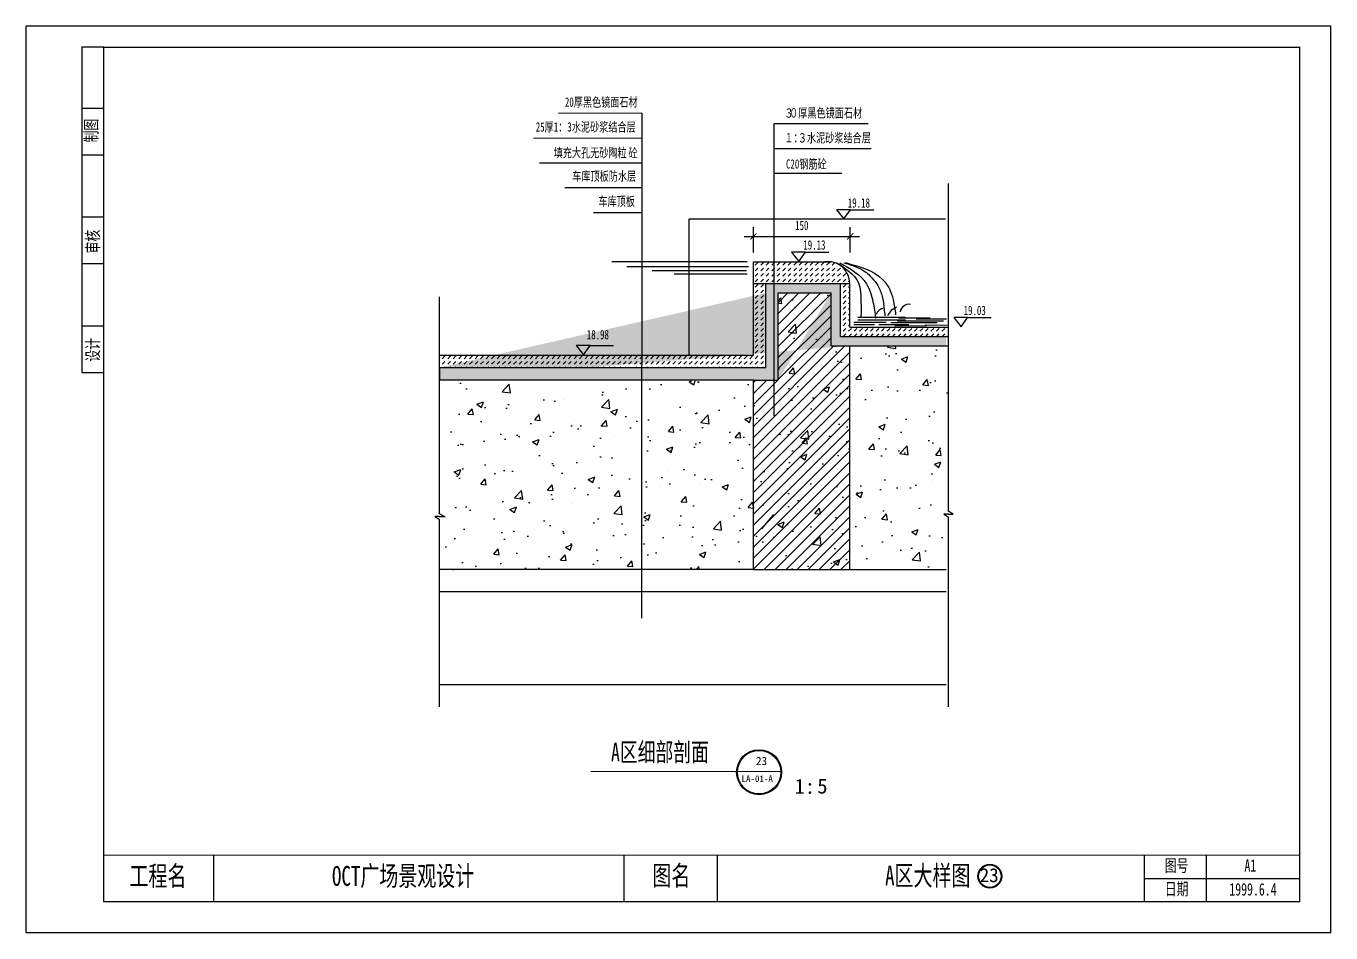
# Model space of a CAD drawing. Extents: x -1852 to 2348, y -1632 to 4031.
# Drawn here: x -1852 to 2348, y -1632 to 1286 of the extents above; entities that cross this region are included whole.
import ezdxf

# ---------------------------------------------------------------- set-up
doc = ezdxf.new("R2010")
doc.units = 0
doc.header["$MEASUREMENT"] = 0
doc.layers.get('0').update_dxf_attribs({"linetype": 'CONTINUOUS'})
doc.layers.get('DEFPOINTS').update_dxf_attribs({"linetype": 'CONTINUOUS'})
for name, color, linetype in [('LEVEL', 2, 'CONTINUOUS'), ('STAIR', 140, 'CONTINUOUS'), ('TEXT', 41, 'CONTINUOUS'), ('TK', 1, 'CONTINUOUS')]:
    doc.layers.add(name, color=color, linetype=linetype)
doc.styles.add('HZ', font='simplex.shx', dxfattribs={"width": 0.7, "bigfont": 'hztxt.shx'})
doc.styles.get("Standard").update_dxf_attribs({"font": 'simsun.ttf'})
doc.styles.add('STYLE1', font='simsun.ttf', dxfattribs={"width": 0.7})
doc.styles.add('XREF1$0$STYLE3', font='simsun.ttf', dxfattribs={"width": 0.7})
doc.dimstyles.new('STANDARD-1', dxfattribs={"dimscale": 0, "dimtxt": 450, "dimasz": 300, "dimexe": 300, "dimexo": 300, "dimgap": 200, "dimtad": 1, "dimdec": 0, "dimzin": 0, "dimtxsty": 'HZ', "dimcen": 300, "dimdle": 300, "dimclrd": 40, "dimclre": 40, "dimclrt": 41, "dimazin": 3, "dimtfac": 1, "dimtdec": 0, "dimtofl": 0, "dimtmove": 0, "dimatfit": 3, "dimtvp": 1.5, "dimtolj": 1, "dimtzin": 0})
pattern_1 = [(37.5, (0, 322.103), (-1.2599, 38.5365), [0, -30.4, 0, -34, 0, -32.5]), (7.5, (0, 322.103), (35.3955, 56.443), [0, -16.4, 0, -27.4, 0, -10.5]), (327.5, (-24.6, 322.103), (62.2828, 0.1132), [0, -10, 0, -36, 0, -47]), (317.5, (-24.6, 322.103), (60.1225, 17.5535), [0, -5, 0, -23.6, 0, -27])]

# ---------------------------------------------------------------- blocks, each defined once
blk = doc.blocks.new('_ARCHTICK')
at = {"color": 0, "linetype": 'BYBLOCK', "const_width": 0.15}
blk.add_lwpolyline([(-0.5, -0.5), (0.5, 0.5)], dxfattribs=at)
blk = doc.blocks.new('*D64')
at = {"color": 40, "linetype": 'BYBLOCK'}
for p, q in [((489.1, 557.4), (489.1, 639.5)), ((800.6, 557.4), (800.6, 639.5)), ((459.1, 609.5), (830.6, 609.5))]:
    blk.add_line(p, q, dxfattribs=at)
at = {"layer": 'DEFPOINTS', "color": 0, "linetype": 'BYBLOCK'}
for p in [(800.6, 609.5), (489.1, 527.4), (800.6, 527.4)]:
    blk.add_point(p, dxfattribs=at)
at = {"color": 40, "linetype": 'BYBLOCK', "xscale": 20, "yscale": 20, "zscale": 20, "rotation": 180}
blk.add_blockref('_ARCHTICK', (489.1, 609.5), dxfattribs=at)
at = {"color": 40, "linetype": 'BYBLOCK', "xscale": 20, "yscale": 20, "zscale": 20}
blk.add_blockref('_ARCHTICK', (800.6, 609.5), dxfattribs=at)
at = {"color": 41, "linetype": 'BYBLOCK', "insert": (644.8, 644.5), "char_height": 30, "attachment_point": 5, "style": 'XREF1$0$STYLE3'}
blk.add_mtext('\\A1;150', dxfattribs=at)

msp = doc.modelspace()

# ---------------------------------------------------------------- hatches: boundary and pattern name
at = {"layer": 'STAIR'}
h = msp.add_hatch(dxfattribs=at)
h.set_pattern_fill('AR-CONC', color=256, scale=30, style=0)
h.paths.add_polyline_path([(-522, 147.4), (568.8, 144.4), (568.8, 428.7), (731.9, 428.7), (740.8, 257), (1114.3, 257), (1114.3, -462.8), (-522, -462.8)])
at = {"layer": 'STAIR', "linetype": 'CONTINUOUS'}
h = msp.add_hatch(dxfattribs=at)
h.set_pattern_fill('AR-SAND', color=256, scale=20, style=0)
h.set_pattern_definition(pattern_1)
edge = h.paths.add_edge_path()
edge.add_line((1109.1, 257.4), (1109.1, 287.4))
edge.add_line((798.9, 257.4), (1109.1, 257.4))
edge.add_line((769.1, 287.4), (1109.1, 287.4))
edge.add_line((739.1, 257.4), (799.1, 257.4))
edge.add_line((739.1, 257.4), (739.1, 427.4))
edge.add_line((769.1, 287.4), (769.1, 427.4))
edge.add_line((769.1, 427.4), (769.1, 457.4))
edge.add_line((529.1, 457.4), (769.1, 457.4))
edge.add_line((569.1, 427.4), (739.1, 427.4))
edge.add_line((569.1, 147.4), (569.1, 427.4))
edge.add_line((529.1, 427.4), (529.1, 457.4))
edge.add_line((529.1, 187.4), (529.1, 427.4))
edge.add_line((-520.9, 187.4), (529.1, 187.4))
edge.add_line((489.1, 147.4), (-520.9, 147.4))
edge.add_line((489.1, 147.4), (569.1, 147.4))
edge.add_line((-520.9, 187.4), (-520.9, 147.4))
h = msp.add_hatch(dxfattribs=at)
h.set_pattern_fill('AR-SAND', color=256, scale=20, style=0)
h.set_pattern_definition(pattern_1)
edge = h.paths.add_edge_path()
edge.add_line((-520.9, 187.4), (-520.9, 147.4))
edge.add_line((489.1, 147.4), (-520.9, 147.4))
edge.add_line((-520.9, 187.4), (529.1, 187.4))
edge.add_line((489.1, 147.4), (569.1, 147.4))
edge.add_line((569.1, 147.4), (569.1, 427.4))
edge.add_line((529.1, 187.4), (529.1, 427.4))
edge.add_line((529.1, 427.4), (529.1, 457.4))
edge.add_line((529.1, 457.4), (769.1, 457.4))
edge.add_line((569.1, 427.4), (739.1, 427.4))
edge.add_line((739.1, 257.4), (739.1, 427.4))
edge.add_line((769.1, 287.4), (769.1, 427.4))
edge.add_line((769.1, 427.4), (769.1, 457.4))
edge.add_line((769.1, 287.4), (1109.1, 287.4))
edge.add_line((798.9, 257.4), (1109.1, 257.4))
edge.add_line((739.1, 257.4), (799.1, 257.4))
edge.add_line((1109.1, 257.4), (1109.1, 287.4))
h = msp.add_hatch(dxfattribs=at)
h.set_pattern_fill('ANSI31', color=256, scale=200, style=0)
h.set_pattern_definition([(45, (0, 322.103), (-17.67767, 17.67767), [])])
h.paths.add_polyline_path([(489.1, -462.6), (489.1, 147.4), (569.1, 147.4), (569.1, 427.4), (739.1, 427.4), (739.1, 257.4), (799.1, 257.4), (799.1, -462.6)])
at = {"layer": 'TEXT', "linetype": 'CONTINUOUS'}
h = msp.add_hatch(color=256, dxfattribs=at)
edge = h.paths.add_edge_path()
edge.add_arc((507.4, -1114.6), 72.5, 0, 360)
edge = h.paths.add_edge_path(flags=16)
edge.add_arc((507.4, -1114.6), 70, 0, 360)
at = {"layer": 'TK', "linetype": 'CONTINUOUS'}
h = msp.add_hatch(color=256, dxfattribs=at)
edge = h.paths.add_edge_path(flags=16)
edge.add_arc((1250.1, -1449.1), 36.2, 0, 360)
edge = h.paths.add_edge_path()
edge.add_arc((1250.1, -1449.1), 38.6, 0, 360)

# ---------------------------------------------------------------- linework, layer by layer
at = {"color": 40, "linetype": 'BYBLOCK'}
for p, q in [((555.5, 31.9), (555.5, 972.8)), ((555.5, 972.8), (858.1, 972.8)), ((555.5, 892.8), (867.6, 892.4)), ((555.5, 812.8), (774, 813.2)), ((801.3, 695.4), (876.6, 695.4)), ((656.6, 558.7), (732, 558.7)), ((1178.7, 348.2), (1254, 348.2)), ((-36.3, 258.6), (39.1, 258.6))]:
    msp.add_line(p, q, dxfattribs=at)
for points in [[(801.3, 695.4), (756.5, 695.4), (780, 665.7)], [(656.6, 558.7), (611.8, 558.7), (635.4, 528.9)], [(1178.7, 348.2), (1133.9, 348.2), (1157.4, 318.4)], [(-36.3, 258.6), (-81.1, 258.6), (-57.6, 228.9)]]:
    msp.add_lwpolyline(points, close=True, dxfattribs=at)
at = {"layer": 'LEVEL'}
for p, q in [((489.1, 527.4), (738.6, 527.4)), ((489.1, 227.4), (489.1, 527.4)), ((489.1, 457.4), (799.1, 457.4)), ((529.1, 427.4), (529.1, 457.4)), ((529.1, 187.4), (529.1, 427.4)), ((569.1, 427.4), (739.1, 427.4)), ((569.1, 147.4), (569.1, 427.4)), ((739.1, 257.4), (739.1, 427.4)), ((769.1, 427.4), (769.1, 457.4)), ((769.1, 287.4), (769.1, 427.4)), ((799.1, 317.4), (799.1, 458.3)), ((799.1, 317.4), (1116.3, 317.4)), ((739.1, 257.4), (799.1, 257.4)), ((769.1, 287.4), (1116.3, 287.4)), ((798.9, 257.4), (1116.3, 257.4)), ((799.1, -462.6), (799.1, 257.4)), ((-520.9, 227.4), (489.1, 227.4)), ((-520.9, 187.4), (529.1, 187.4)), ((489.1, 147.4), (-520.9, 147.4)), ((489.1, 147.4), (569.1, 147.4)), ((489.1, -462.6), (-520.9, -462.6)), ((-520.9, -532.6), (1109.1, -532.6)), ((-520.9, -832.6), (1109.1, -832.6))]:
    msp.add_line(p, q, dxfattribs=at)
msp.add_arc((728.8, 457.9), 70.3, 359.6593, 99.0648, dxfattribs=at)
at = {"layer": 'STAIR', "linetype": 'CONTINUOUS'}
for p, q in [((1116.3, 780.2), (1116.3, -275.1)), ((469.5, 528), (33.1, 528)), ((473, 511.8), (81.4, 511.8)), ((495, 516.6), (503.8, 525.4)), ((495, 498.9), (503.8, 507.7)), ((512.7, 516.6), (521.5, 525.4)), ((512.7, 498.9), (521.5, 507.7)), ((530.3, 516.6), (539.2, 525.4)), ((530.3, 498.9), (539.2, 507.7)), ((548, 516.6), (556.8, 525.4)), ((548, 498.9), (556.8, 507.7)), ((565.7, 516.6), (574.5, 525.4)), ((565.7, 498.9), (574.5, 507.7)), ((583.4, 516.6), (592.2, 525.4)), ((583.4, 498.9), (592.2, 507.7)), ((601, 516.6), (609.9, 525.4)), ((601, 498.9), (609.9, 507.7)), ((618.7, 516.6), (627.6, 525.4)), ((618.7, 498.9), (627.6, 507.7)), ((636.4, 516.6), (645.2, 525.4)), ((636.4, 498.9), (645.2, 507.7)), ((654.1, 516.6), (662.9, 525.4)), ((654.1, 498.9), (662.9, 507.7)), ((671.8, 516.6), (680.6, 525.4)), ((671.8, 498.9), (680.6, 507.7)), ((689.4, 516.6), (698.3, 525.4)), ((689.4, 498.9), (698.3, 507.7)), ((707.1, 516.6), (715.9, 525.4)), ((707.1, 498.9), (715.9, 507.7)), ((724.8, 516.6), (733.6, 525.4)), ((724.8, 498.9), (733.6, 507.7)), ((742.5, 516.6), (751.3, 525.4)), ((742.5, 498.9), (751.3, 507.7)), ((760.1, 498.9), (769, 507.7)), ((466.7, 499.2), (163.2, 499.2)), ((468.6, 488.2), (233.9, 488.2)), ((495, 481.2), (503.8, 490)), ((495, 463.5), (503.8, 472.4)), ((512.7, 481.2), (521.5, 490)), ((512.7, 463.5), (521.5, 472.4)), ((530.3, 481.2), (539.2, 490)), ((530.3, 463.5), (539.2, 472.4)), ((548, 481.2), (556.8, 490)), ((548, 463.5), (556.8, 472.4)), ((565.7, 481.2), (574.5, 490)), ((565.7, 463.5), (574.5, 472.4)), ((583.4, 481.2), (592.2, 490)), ((583.4, 463.5), (592.2, 472.4)), ((601, 481.2), (609.9, 490)), ((601, 463.5), (609.9, 472.4)), ((618.7, 481.2), (627.6, 490)), ((618.7, 463.5), (627.6, 472.4)), ((636.4, 481.2), (645.2, 490)), ((636.4, 463.5), (645.2, 472.4)), ((654.1, 481.2), (662.9, 490)), ((654.1, 463.5), (662.9, 472.4)), ((671.8, 481.2), (680.6, 490)), ((671.8, 463.5), (680.6, 472.4)), ((689.4, 481.2), (698.3, 490)), ((689.4, 463.5), (698.3, 472.4)), ((707.1, 481.2), (715.9, 490)), ((707.1, 463.5), (715.9, 472.4)), ((724.8, 481.2), (733.6, 490)), ((724.8, 463.5), (733.6, 472.4)), ((742.5, 481.2), (751.3, 490)), ((742.5, 463.5), (751.3, 472.4)), ((760.1, 481.2), (769, 490)), ((760.1, 463.5), (769, 472.4)), ((777.8, 481.2), (786.7, 490)), ((777.8, 463.5), (786.7, 472.4)), ((795.5, 463.5), (799.1, 467.1)), ((495, 445.8), (503.8, 454.7)), ((495, 428.2), (503.8, 437)), ((512.7, 445.8), (521.5, 454.7)), ((512.7, 428.2), (521.5, 437)), ((622.7, 420.7), (622.7, 420.7)), ((777.8, 445.8), (786.7, 454.7)), ((777.8, 428.2), (786.7, 437)), ((795.5, 445.8), (799.1, 449.4)), ((795.5, 428.2), (799.1, 431.8)), ((-522.6, 415.2), (-522.6, -282.6)), ((495, 410.5), (503.8, 419.3)), ((495, 392.8), (503.8, 401.7)), ((495, 375.1), (503.8, 384)), ((512.7, 410.5), (521.5, 419.3)), ((512.7, 392.8), (521.5, 401.7)), ((512.7, 375.1), (521.5, 384)), ((777.8, 410.5), (786.7, 419.3)), ((777.8, 392.8), (786.7, 401.7)), ((777.8, 375.1), (786.7, 384)), ((795.5, 410.5), (799.1, 414.1)), ((795.5, 392.8), (799.1, 396.4)), ((795.5, 375.1), (799.1, 378.7)), ((495, 357.5), (503.8, 366.3)), ((495, 339.8), (503.8, 348.6)), ((512.7, 357.5), (521.5, 366.3)), ((512.7, 339.8), (521.5, 348.6)), ((625.5, 355.6), (625.5, 355.6)), ((777.8, 357.5), (786.7, 366.3)), ((777.8, 339.8), (786.7, 348.6)), ((795.5, 357.5), (799.1, 361)), ((795.5, 339.8), (799.1, 343.4)), ((825.4, 349.2), (979.1, 349.2)), ((825.4, 341.5), (979.1, 341.5)), ((951.3, 337.6), (1100.9, 337.6)), ((956.1, 347.5), (1058, 347.7)), ((1012.9, 344.7), (1110.2, 344.1)), ((495, 322.1), (503.8, 330.9)), ((495, 304.4), (503.8, 313.3)), ((495, 286.7), (503.8, 295.6)), ((512.7, 322.1), (521.5, 330.9)), ((512.7, 304.4), (521.5, 313.3)), ((512.7, 286.7), (521.5, 295.6)), ((777.8, 322.1), (786.7, 330.9)), ((777.8, 304.4), (786.7, 313.3)), ((778.5, 287.4), (786.7, 295.6)), ((795.5, 322.1), (799.1, 325.7)), ((795.5, 304.4), (804.3, 313.3)), ((796.2, 287.4), (804.3, 295.6)), ((811.8, 333.5), (915.9, 333.2)), ((811.8, 325.8), (879.2, 325.8)), ((813.2, 304.4), (822, 313.3)), ((813.9, 287.4), (822, 295.6)), ((830.9, 304.4), (839.7, 313.3)), ((831.5, 287.4), (839.7, 295.6)), ((848.5, 304.4), (857.4, 313.3)), ((849.2, 287.4), (857.4, 295.6)), ((866.2, 304.4), (875, 313.3)), ((866.9, 287.4), (875, 295.6)), ((883.9, 304.4), (892.7, 313.3)), ((884.6, 287.4), (892.7, 295.6)), ((892.9, 325.8), (989.6, 325.8)), ((901.6, 304.4), (910.4, 313.3)), ((902.2, 287.4), (910.4, 295.6)), ((919.2, 304.4), (928.1, 313.3)), ((919.9, 287.4), (928.1, 295.6)), ((931.4, 332.4), (1081, 332.4)), ((936.9, 304.4), (945.8, 313.3)), ((937.6, 287.4), (945.8, 295.6)), ((944.8, 322), (1046.7, 322.3)), ((954.6, 304.4), (963.4, 313.3)), ((955.3, 287.4), (963.4, 295.6)), ((972.3, 304.4), (981.1, 313.3)), ((973, 287.4), (981.1, 295.6)), ((989.9, 304.4), (998.8, 313.3)), ((990.6, 287.4), (998.8, 295.6)), ((1007.6, 304.4), (1016.5, 313.3)), ((1008.3, 287.4), (1016.5, 295.6)), ((1025.3, 304.4), (1034.1, 313.3)), ((1026, 287.4), (1034.1, 295.6)), ((1041.7, 324.5), (1112.3, 324)), ((1043, 304.4), (1051.8, 313.3)), ((1043.7, 287.4), (1051.8, 295.6)), ((1060.7, 304.4), (1069.5, 313.3)), ((1061.3, 287.4), (1069.5, 295.6)), ((1078.3, 304.4), (1087.2, 313.3)), ((1079, 287.4), (1087.2, 295.6)), ((1096, 304.4), (1104.9, 313.3)), ((1096.7, 287.4), (1104.9, 295.6)), ((495, 269.1), (503.8, 277.9)), ((495, 251.4), (503.8, 260.2)), ((512.7, 269.1), (521.5, 277.9)), ((512.7, 251.4), (521.5, 260.2)), ((-512.7, 216), (-503.8, 224.9)), ((-495, 216), (-486.1, 224.9)), ((-477.3, 216), (-468.5, 224.9)), ((-459.6, 216), (-450.8, 224.9)), ((-441.9, 216), (-433.1, 224.9)), ((-424.3, 216), (-415.4, 224.9)), ((-406.6, 216), (-397.7, 224.9)), ((-388.9, 216), (-380.1, 224.9)), ((-371.2, 216), (-362.4, 224.9)), ((-353.6, 216), (-344.7, 224.9)), ((-335.9, 216), (-327, 224.9)), ((-318.2, 216), (-309.4, 224.9)), ((-300.5, 216), (-291.7, 224.9)), ((-282.8, 216), (-274, 224.9)), ((-265.2, 216), (-256.3, 224.9)), ((-247.5, 216), (-238.6, 224.9)), ((-229.8, 216), (-221, 224.9)), ((-212.1, 216), (-203.3, 224.9)), ((-194.5, 216), (-185.6, 224.9)), ((-176.8, 216), (-167.9, 224.9)), ((-159.1, 216), (-150.3, 224.9)), ((-141.4, 216), (-132.6, 224.9)), ((-123.7, 216), (-114.9, 224.9)), ((-106.1, 216), (-97.2, 224.9)), ((-88.4, 216), (-79.5, 224.9)), ((-70.7, 216), (-61.9, 224.9)), ((-53, 216), (-44.2, 224.9)), ((-35.4, 216), (-26.5, 224.9)), ((-17.7, 216), (-8.8, 224.9)), ((0, 216), (8.8, 224.9)), ((17.7, 216), (26.5, 224.9)), ((35.4, 216), (44.2, 224.9)), ((53, 216), (61.9, 224.9)), ((70.7, 216), (79.5, 224.9)), ((88.4, 216), (97.2, 224.9)), ((106.1, 216), (114.9, 224.9)), ((123.7, 216), (132.6, 224.9)), ((141.4, 216), (150.3, 224.9)), ((159.1, 216), (167.9, 224.9)), ((176.8, 216), (185.6, 224.9)), ((194.5, 216), (203.3, 224.9)), ((212.1, 216), (221, 224.9)), ((229.8, 216), (238.6, 224.9)), ((247.5, 216), (256.3, 224.9)), ((265.2, 216), (274, 224.9)), ((282.8, 216), (291.7, 224.9)), ((300.5, 216), (309.4, 224.9)), ((318.2, 216), (327, 224.9)), ((335.9, 216), (344.7, 224.9)), ((353.6, 216), (362.4, 224.9)), ((371.2, 216), (380.1, 224.9)), ((388.9, 216), (397.7, 224.9)), ((406.6, 216), (415.4, 224.9)), ((424.3, 216), (433.1, 224.9)), ((441.9, 216), (450.8, 224.9)), ((459.6, 216), (468.5, 224.9)), ((477.3, 216), (486.1, 224.9)), ((495, 233.7), (503.8, 242.6)), ((495, 216), (503.8, 224.9)), ((512.7, 233.7), (521.5, 242.6)), ((512.7, 216), (521.5, 224.9)), ((-512.7, 198.4), (-503.8, 207.2)), ((-505.9, 187.4), (-503.8, 189.5)), ((-495, 198.4), (-486.1, 207.2)), ((-488.2, 187.4), (-486.1, 189.5)), ((-477.3, 198.4), (-468.5, 207.2)), ((-470.5, 187.4), (-468.5, 189.5)), ((-459.6, 198.4), (-450.8, 207.2)), ((-452.9, 187.4), (-450.8, 189.5)), ((-441.9, 198.4), (-433.1, 207.2)), ((-435.2, 187.4), (-433.1, 189.5)), ((-424.3, 198.4), (-415.4, 207.2)), ((-417.5, 187.4), (-415.4, 189.5)), ((-406.6, 198.4), (-397.7, 207.2)), ((-399.8, 187.4), (-397.7, 189.5)), ((-388.9, 198.4), (-380.1, 207.2)), ((-382.2, 187.4), (-380.1, 189.5)), ((-371.2, 198.4), (-362.4, 207.2)), ((-364.5, 187.4), (-362.4, 189.5)), ((-353.6, 198.4), (-344.7, 207.2)), ((-346.8, 187.4), (-344.7, 189.5)), ((-335.9, 198.4), (-327, 207.2)), ((-329.1, 187.4), (-327, 189.5)), ((-318.2, 198.4), (-309.4, 207.2)), ((-311.4, 187.4), (-309.4, 189.5)), ((-300.5, 198.4), (-291.7, 207.2)), ((-293.8, 187.4), (-291.7, 189.5)), ((-282.8, 198.4), (-274, 207.2)), ((-276.1, 187.4), (-274, 189.5)), ((-265.2, 198.4), (-256.3, 207.2)), ((-258.4, 187.4), (-256.3, 189.5)), ((-247.5, 198.4), (-238.6, 207.2)), ((-240.7, 187.4), (-238.6, 189.5)), ((-229.8, 198.4), (-221, 207.2)), ((-223.1, 187.4), (-221, 189.5)), ((-212.1, 198.4), (-203.3, 207.2)), ((-205.4, 187.4), (-203.3, 189.5)), ((-194.5, 198.4), (-185.6, 207.2)), ((-187.7, 187.4), (-185.6, 189.5)), ((-176.8, 198.4), (-167.9, 207.2)), ((-170, 187.4), (-167.9, 189.5)), ((-159.1, 198.4), (-150.3, 207.2)), ((-152.3, 187.4), (-150.3, 189.5)), ((-141.4, 198.4), (-132.6, 207.2)), ((-134.7, 187.4), (-132.6, 189.5)), ((-123.7, 198.4), (-114.9, 207.2)), ((-117, 187.4), (-114.9, 189.5)), ((-106.1, 198.4), (-97.2, 207.2)), ((-99.3, 187.4), (-97.2, 189.5)), ((-88.4, 198.4), (-79.5, 207.2)), ((-81.6, 187.4), (-79.5, 189.5)), ((-70.7, 198.4), (-61.9, 207.2)), ((-64, 187.4), (-61.9, 189.5)), ((-53, 198.4), (-44.2, 207.2)), ((-46.3, 187.4), (-44.2, 189.5)), ((-35.4, 198.4), (-26.5, 207.2)), ((-28.6, 187.4), (-26.5, 189.5)), ((-17.7, 198.4), (-8.8, 207.2)), ((-10.9, 187.4), (-8.8, 189.5)), ((0, 198.4), (8.8, 207.2)), ((6.8, 187.4), (8.8, 189.5)), ((17.7, 198.4), (26.5, 207.2)), ((24.4, 187.4), (26.5, 189.5)), ((35.4, 198.4), (44.2, 207.2)), ((42.1, 187.4), (44.2, 189.5)), ((53, 198.4), (61.9, 207.2)), ((59.8, 187.4), (61.9, 189.5)), ((70.7, 198.4), (79.5, 207.2)), ((77.5, 187.4), (79.5, 189.5)), ((88.4, 198.4), (97.2, 207.2)), ((95.1, 187.4), (97.2, 189.5)), ((106.1, 198.4), (114.9, 207.2)), ((112.8, 187.4), (114.9, 189.5)), ((123.7, 198.4), (132.6, 207.2)), ((130.5, 187.4), (132.6, 189.5)), ((141.4, 198.4), (150.3, 207.2)), ((148.2, 187.4), (150.3, 189.5)), ((159.1, 198.4), (167.9, 207.2)), ((165.9, 187.4), (167.9, 189.5)), ((176.8, 198.4), (185.6, 207.2)), ((183.5, 187.4), (185.6, 189.5)), ((194.5, 198.4), (203.3, 207.2)), ((201.2, 187.4), (203.3, 189.5)), ((212.1, 198.4), (221, 207.2)), ((218.9, 187.4), (221, 189.5)), ((229.8, 198.4), (238.6, 207.2)), ((236.6, 187.4), (238.6, 189.5)), ((247.5, 198.4), (256.3, 207.2)), ((254.2, 187.4), (256.3, 189.5)), ((265.2, 198.4), (274, 207.2)), ((271.9, 187.4), (274, 189.5)), ((282.8, 198.4), (291.7, 207.2)), ((289.6, 187.4), (291.7, 189.5)), ((300.5, 198.4), (309.4, 207.2)), ((307.3, 187.4), (309.4, 189.5)), ((318.2, 198.4), (327, 207.2)), ((325, 187.4), (327, 189.5)), ((335.9, 198.4), (344.7, 207.2)), ((342.6, 187.4), (344.7, 189.5)), ((353.6, 198.4), (362.4, 207.2)), ((360.3, 187.4), (362.4, 189.5)), ((371.2, 198.4), (380.1, 207.2)), ((378, 187.4), (380.1, 189.5)), ((388.9, 198.4), (397.7, 207.2)), ((395.7, 187.4), (397.7, 189.5)), ((406.6, 198.4), (415.4, 207.2)), ((413.3, 187.4), (415.4, 189.5)), ((424.3, 198.4), (433.1, 207.2)), ((431, 187.4), (433.1, 189.5)), ((441.9, 198.4), (450.8, 207.2)), ((448.7, 187.4), (450.8, 189.5)), ((459.6, 198.4), (468.5, 207.2)), ((466.4, 187.4), (468.5, 189.5)), ((477.3, 198.4), (486.1, 207.2)), ((484.1, 187.4), (486.1, 189.5)), ((495, 198.4), (503.8, 207.2)), ((501.7, 187.4), (503.8, 189.5)), ((512.7, 198.4), (521.5, 207.2)), ((519.4, 187.4), (521.5, 189.5)), ((413.4, 153.9), (413.4, 153.9)), ((738.6, 133.9), (738.6, 133.9)), ((-118.7, 84.9), (-118.7, 84.9)), ((-87.6, 17.6), (-87.6, 17.6)), ((42.7, -35.2), (42.7, -35.2)), ((469.7, -53.2), (469.7, -53.2)), ((653.4, -115), (653.4, -115)), ((211.4, -142.6), (211.4, -142.6)), ((638.4, -160.7), (638.4, -160.7)), ((186.8, -195.1), (186.8, -195.1)), ((318.1, -188.7), (318.1, -188.7)), ((1065.5, -178.7), (1065.5, -178.7)), ((-97.4, -248.7), (-97.4, -248.7)), ((-536.9, -292.1), (-522.6, -300.2)), ((-522.6, -292.1), (-536.9, -292.1)), ((-506.3, -292.1), (-523.4, -282.2)), ((-522.6, -292.1), (-506.3, -292.1)), ((-516.5, -284.9), (-516.5, -284.9)), ((515.7, -331.2), (554.3, -285.3)), ((1116.3, -284.5), (1102, -284.5)), ((1102, -284.5), (1116.3, -292.6)), ((1132.5, -284.5), (1115.5, -274.7)), ((1116.3, -284.5), (1132.5, -284.5)), ((1116.3, -292.6), (1116.3, -904.5)), ((1122.3, -277.3), (1122.3, -277.3)), ((-522.6, -300.2), (-522.6, -904.5)), ((497.8, -410.6), (497.8, -410.6)), ((698, -384.3), (698, -384.3)), ((719.2, -398.7), (719.2, -398.7)), ((-116.5, -441.8), (-116.5, -441.8))]:
    msp.add_line(p, q, dxfattribs=at)
for centre, radius, start, end in [((971.5, 329.5), 56.5, 112.6109, 154.2456), ((990.9, 360.8), 30.2, 83.4474, 168.0858), ((909.8, 350.9), 26.4, 98.223, 162.9329)]:
    msp.add_arc(centre, radius, start, end, dxfattribs=at)
for points in [[(757.4, 524.4), (827, 459.8), (835.4, 398.9), (835.4, 352)], [(767.6, 524.4), (853.1, 456.8), (873.8, 398.5), (882.4, 346.7)], [(780.4, 524.4), (840.8, 501.3), (870.7, 476), (889.1, 451.4), (903.3, 417.2), (909.9, 375.5), (912.2, 354)], [(785.5, 525), (904.5, 471.3), (926.8, 440.7), (939, 406.2), (946.7, 357.1)]]:
    msp.add_spline(points, degree=3, dxfattribs=at)
at = {"layer": 'TEXT', "linetype": 'CONTINUOUS'}
for p, q in [((129.5, 1005.5), (-138.3, 1005)), ((130, -619.3), (130.7, 1005.5)), ((129.5, 925.5), (-219, 924.4)), ((129.5, 845.5), (-199.9, 845.5)), ((129.5, 765.5), (-118.4, 765.5)), ((129.5, 685.5), (-25.8, 685.5)), ((281.9, 227.4), (281.9, 666)), ((281.9, 666), (1107.7, 666)), ((-520.9, 187.4), (-520.9, 227.4)), ((-520.9, 187.4), (-520.9, 147.4)), ((489.1, -462.6), (489.1, 147.4)), ((489.1, -462.6), (799.1, -462.6)), ((799.1, -462.6), (1109.1, -462.6))]:
    msp.add_line(p, q, dxfattribs=at)
at = {"layer": 'TEXT', "linetype": 'CONTINUOUS', "const_width": 2.5}
msp.add_lwpolyline([(-34.6, -1112.3), (577.3, -1112.3)], dxfattribs=at)
at = {"layer": 'TEXT', "linetype": 'CONTINUOUS'}
for radius in [72.5, 70]:
    msp.add_circle((507.4, -1114.6), radius, dxfattribs=at)
at = {"layer": 'TK', "linetype": 'CONTINUOUS'}
for p, q in [((-1852, -1631.6), (-1852, 1286.2)), ((2348, 1286.2), (-1852, 1286.2)), ((2348, -1631.6), (2348, 1286.2)), ((-1672, 171), (-1672, 1221)), ((-1602, -1531.6), (-1602, 1218.4)), ((-1602, 1218.4), (2248, 1218.4)), ((2248, -1531.6), (2248, 1218.4)), ((-1602.2, 1021), (-1672, 1021)), ((-1602.2, 871), (-1672, 871)), ((-1602.2, 671), (-1672, 671)), ((-1602.2, 521), (-1672, 521)), ((-1602.2, 321), (-1672, 321)), ((-1602.2, 171), (-1672, 171)), ((-1249.1, -1381.6), (-1249.1, -1531.6)), ((73, -1531.6), (73, -1381.6)), ((373, -1531.6), (373, -1381.6)), ((1748, -1531.6), (1748, -1381.6)), ((1948, -1531.6), (1948, -1381.6)), ((1748, -1456.6), (2248, -1456.6)), ((2248, -1531.6), (-1602, -1531.6)), ((2348, -1631.6), (-1852, -1631.6))]:
    msp.add_line(p, q, dxfattribs=at)
at = {"layer": 'TK'}
msp.add_line((-1602, 1218.4), (-1672, 1218.4), dxfattribs=at)
at = {"layer": 'TK', "linetype": 'CONTINUOUS', "const_width": 2.5}
for points in [[(-1602, 1218.4), (-1602, -1531.6), (2248, -1531.6), (2248, 1218.4), (-1602, 1218.4)], [(-1602, -1381.6), (2248, -1381.6)]]:
    msp.add_lwpolyline(points, dxfattribs=at)
at = {"layer": 'TK', "linetype": 'CONTINUOUS'}
for radius in [38.6, 36.2]:
    msp.add_circle((1250.1, -1449.1), radius, dxfattribs=at)

# ---------------------------------------------------------------- texts
at = {"layer": 'TEXT', "linetype": 'CONTINUOUS', "style": 'STYLE1', "width": 0.7}
for s, height, p in [('20厚黑色镜面石材', 30, (-117.7, 1026.7)), ('３', 30, (588.6, 991.4)), ('０厚黑色镜面石材', 30, (604.1, 992)), ('25厚1：3水泥砂浆结合层', 30, (-211.6, 946.7)), ('１：', 30, (588.5, 911.9)), ('３水泥砂浆结合层', 30, (632, 911.6)), ('填充大孔无砂陶粒', 30, (-153.9, 863.8)), ('砼', 30, (87.1, 863)), ('C20钢筋砼', 30, (594, 827.6)), ('车库顶板防水层', 30, (-94.1, 788.4)), ('车库顶板', 30, (-9.7, 707.5)), ('19.18', 30, (792.9, 702.2)), ('19.13', 30, (649.7, 567.2)), ('19.03', 30, (1165.7, 356.2)), ('18.98', 30, (-47.4, 278.4)), ('A区细部剖面', 60, (30.7, -1079.9))]:
    msp.add_text(s, height=height, dxfattribs=at).set_placement(p)
for s, p in [('制图', (-1622.5, 911.9)), ('审核', (-1617.2, 554.8)), ('设计', (-1617.2, 206.4))]:
    msp.add_text(s, height=40, rotation=90, dxfattribs=at).set_placement(p)
at = {"layer": 'TEXT', "linetype": 'CONTINUOUS'}
for s, height, p in [('23', 26.44, (497.2, -1091.7)), ('LA-01-A', 21.15, (450.9, -1146)), ('1:', 48.39, (621.6, -1184.1)), ('5', 48.4, (694.8, -1183.2))]:
    msp.add_text(s, height=height, dxfattribs=at).set_placement(p)
at = {"layer": 'TK', "linetype": 'CONTINUOUS', "style": 'STYLE1', "width": 0.7}
for s, height, p in [('工程名', 64, (-1519.2, -1480.3)), ('OCT广场景观设计', 64, (-867.5, -1480.3)), ('图名', 64, (163.9, -1479)), ('A区大样图', 64, (912.9, -1479)), ('图号', 40, (1813.2, -1434.9)), ('日期', 40, (1813.2, -1510.1))]:
    msp.add_text(s, height=height, dxfattribs=at).set_placement(p)
at = {"layer": 'TK', "linetype": 'CONTINUOUS'}
msp.add_text('23', height=44.86, dxfattribs=at).set_placement((1217.6, -1468.3))
at = {"layer": 'TK', "linetype": 'CONTINUOUS', "width": 0.7}
for s, p in [('A1', (2069.6, -1434.9)), ('1999.6.4', (2020.9, -1511.4))]:
    msp.add_text(s, height=40, dxfattribs=at).set_placement(p)

# ---------------------------------------------------------------- dimensions: what is measured, and where the dimension line sits
at = {"layer": 'TEXT', "linetype": 'CONTINUOUS'}
dim = msp.add_linear_dim(base=(800.6, 609.5), p1=(489.1, 527.4), p2=(800.6, 527.4), text='150', dimstyle='STANDARD-1', override={"dimscale": 1, "dimtxt": 30, "dimasz": 20, "dimexe": 30, "dimexo": 30, "dimgap": 20, "dimtxsty": 'XREF1$0$STYLE3', "dimblk1": 'ARCHTICK', "dimblk2": 'ARCHTICK', "dimsah": 1, "dimcen": 30, "dimdle": 30}, dxfattribs=at)
dim.commit()
dim.dimension.update_dxf_attribs({"geometry": '*D64', "text_midpoint": (644.8, 644.5)})

doc.saveas('drawing.dxf')
